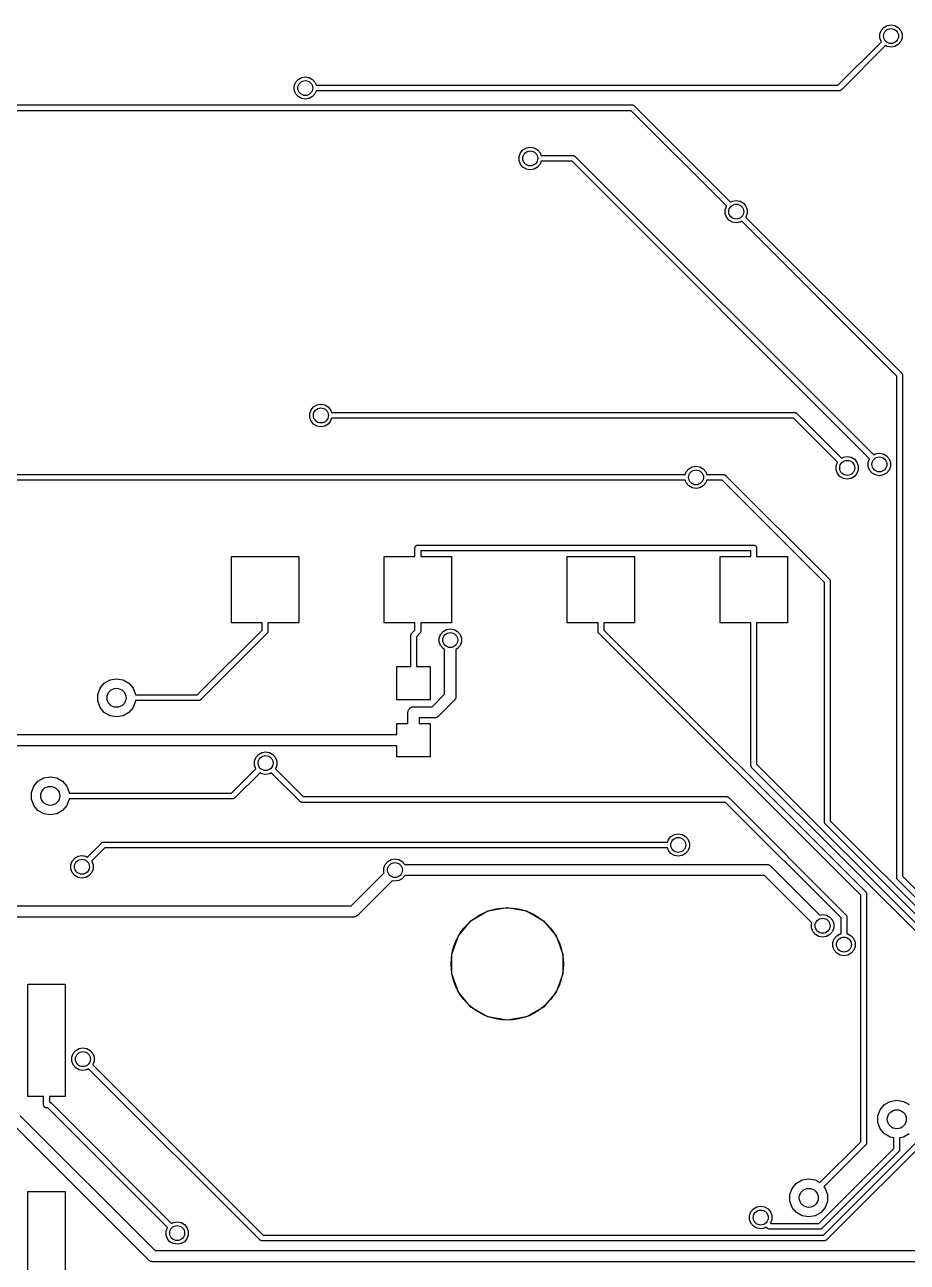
# Model space of a CAD drawing. Extents: x 0 to 100, y -163 to 0.
# Drawn here: x 12.12 to 35.68, y -70.47 to -37.41 of the extents above; entities that cross this region are included whole.
import ezdxf

# ---------------------------------------------------------------- set-up
doc = ezdxf.new("R2010")
doc.units = 0
doc.header["$MEASUREMENT"] = 0
doc.layers.add('BLACK', color=7, linetype='CONTINUOUS')

msp = doc.modelspace()

# ---------------------------------------------------------------- linework, layer by layer
at = {"layer": 'Black'}
for p, q in [((34.9505, -37.6576), (34.9863, -37.5593)), ((34.9505, -37.7622), (34.9505, -37.6576)), ((34.9863, -37.5593), (35.0535, -37.4792)), ((35.0535, -37.4792), (35.1441, -37.4269)), ((35.1441, -37.4269), (35.2471, -37.4088)), ((35.2471, -37.4088), (35.3501, -37.4269)), ((35.3501, -37.4269), (35.4407, -37.4792)), ((35.4407, -37.4792), (35.5079, -37.5593)), ((35.5079, -37.5593), (35.5437, -37.6576)), ((35.5437, -37.6576), (35.5437, -37.7622)), ((33.8261, -39.0231), (34.9874, -37.8618)), ((35.0983, -37.9664), (33.9116, -39.1532)), ((34.9863, -37.8605), (34.9505, -37.7622)), ((34.9874, -37.8618), (34.9863, -37.8605)), ((35.1441, -37.9929), (35.0983, -37.9664)), ((35.2471, -38.011), (35.1441, -37.9929)), ((35.3501, -37.9929), (35.2471, -38.011)), ((35.4407, -37.9406), (35.3501, -37.9929)), ((35.5079, -37.8605), (35.4407, -37.9406)), ((35.5437, -37.7622), (35.5079, -37.8605)), ((19.3125, -39.047), (19.3483, -38.9487)), ((19.3483, -38.9487), (19.4155, -38.8686)), ((19.4155, -38.8686), (19.5061, -38.8163)), ((19.5061, -38.8163), (19.6091, -38.7982)), ((19.6091, -38.7982), (19.7121, -38.8163)), ((19.7121, -38.8163), (19.8027, -38.8686)), ((19.8027, -38.8686), (19.8699, -38.9487)), ((19.8699, -38.9487), (19.897, -39.0231)), ((19.3125, -39.1516), (19.3125, -39.047)), ((19.3483, -39.2499), (19.3125, -39.1516)), ((19.4155, -39.33), (19.3483, -39.2499)), ((19.5061, -39.3823), (19.4155, -39.33)), ((19.8027, -39.33), (19.7121, -39.3823)), ((19.8699, -39.2499), (19.8027, -39.33)), ((19.897, -39.1755), (19.8699, -39.2499)), ((19.897, -39.0231), (33.8261, -39.0231)), ((33.8577, -39.1755), (19.897, -39.1755)), ((33.861, -39.1749), (33.8577, -39.1755)), ((33.8643, -39.1752), (33.861, -39.1749)), ((33.874, -39.1726), (33.8643, -39.1752)), ((33.8838, -39.1709), (33.874, -39.1726)), ((33.8867, -39.1692), (33.8838, -39.1709)), ((33.8899, -39.1684), (33.8867, -39.1692)), ((33.8981, -39.1626), (33.8899, -39.1684)), ((33.9067, -39.1577), (33.8981, -39.1626)), ((33.9088, -39.1551), (33.9067, -39.1577)), ((33.9116, -39.1532), (33.9088, -39.1551)), ((5.94457, -39.552), (28.3388, -39.552)), ((19.6091, -39.4004), (19.5061, -39.3823)), ((19.7121, -39.3823), (19.6091, -39.4004)), ((28.3388, -39.552), (28.3421, -39.5526)), ((28.3421, -39.5526), (28.3454, -39.5523)), ((28.3454, -39.5523), (28.3551, -39.5549)), ((28.3551, -39.5549), (28.3649, -39.5566)), ((28.3649, -39.5566), (28.3678, -39.5583)), ((28.3678, -39.5583), (28.371, -39.5591)), ((28.371, -39.5591), (28.3792, -39.5649)), ((28.3792, -39.5649), (28.3878, -39.5698)), ((28.3878, -39.5698), (28.3899, -39.5724)), ((28.3899, -39.5724), (28.3927, -39.5743)), ((28.3927, -39.5743), (30.964, -42.1457)), ((28.3072, -39.7044), (5.91316, -39.7044)), ((30.8531, -42.2503), (28.3072, -39.7044)), ((25.3175, -40.9279), (25.3533, -40.8296)), ((25.3175, -41.0325), (25.3175, -40.9279)), ((25.3533, -40.8296), (25.4205, -40.7495)), ((25.4205, -40.7495), (25.5111, -40.6972)), ((25.5111, -40.6972), (25.6141, -40.6791)), ((25.6141, -40.6791), (25.7171, -40.6972)), ((25.7171, -40.6972), (25.8077, -40.7495)), ((25.8077, -40.7495), (25.8749, -40.8296)), ((25.8749, -40.8296), (25.902, -40.904)), ((25.902, -40.904), (26.7606, -40.904)), ((26.7606, -40.904), (26.7639, -40.9046)), ((26.7639, -40.9046), (26.7672, -40.9043)), ((26.7672, -40.9043), (26.7769, -40.9069)), ((26.7769, -40.9069), (26.7867, -40.9086)), ((26.7867, -40.9086), (26.7896, -40.9103)), ((26.7896, -40.9103), (26.7928, -40.9111)), ((26.7928, -40.9111), (26.801, -40.9169)), ((26.801, -40.9169), (26.8096, -40.9218)), ((26.8096, -40.9218), (26.8117, -40.9244)), ((26.8117, -40.9244), (26.8145, -40.9263)), ((26.8145, -40.9263), (34.786, -48.8979)), ((25.3533, -41.1308), (25.3175, -41.0325)), ((25.4205, -41.2109), (25.3533, -41.1308)), ((25.5111, -41.2632), (25.4205, -41.2109)), ((25.6141, -41.2813), (25.5111, -41.2632)), ((25.7171, -41.2632), (25.6141, -41.2813)), ((25.8077, -41.2109), (25.7171, -41.2632)), ((25.8749, -41.1308), (25.8077, -41.2109)), ((25.902, -41.0564), (25.8749, -41.1308)), ((26.729, -41.0564), (25.902, -41.0564)), ((34.6751, -49.0025), (26.729, -41.0564)), ((30.8162, -42.3499), (30.852, -42.2516)), ((30.852, -42.2516), (30.8531, -42.2503)), ((30.964, -42.1457), (31.0098, -42.1192)), ((31.0098, -42.1192), (31.1128, -42.1011)), ((31.1128, -42.1011), (31.2158, -42.1192)), ((31.2158, -42.1192), (31.3064, -42.1715)), ((31.3064, -42.1715), (31.3736, -42.2516)), ((31.3736, -42.2516), (31.4094, -42.3499)), ((30.8162, -42.4545), (30.8162, -42.3499)), ((30.852, -42.5528), (30.8162, -42.4545)), ((30.9192, -42.6329), (30.852, -42.5528)), ((31.0098, -42.6852), (30.9192, -42.6329)), ((31.3736, -42.5528), (31.3725, -42.5541)), ((31.3725, -42.5541), (35.5278, -46.7094)), ((31.4094, -42.4545), (31.3736, -42.5528)), ((31.4094, -42.3499), (31.4094, -42.4545)), ((31.1128, -42.7033), (31.0098, -42.6852)), ((31.2158, -42.6852), (31.1128, -42.7033)), ((31.2616, -42.6587), (31.2158, -42.6852)), ((35.3977, -46.7949), (31.2616, -42.6587)), ((35.3977, -60.1905), (35.3977, -46.7949)), ((35.5278, -46.7094), (35.5297, -46.7122)), ((35.5297, -46.7122), (35.5323, -46.7143)), ((35.5323, -46.7143), (35.5373, -46.7229)), ((35.5373, -46.7229), (35.543, -46.7311)), ((35.543, -46.7311), (35.5438, -46.7343)), ((35.5438, -46.7343), (35.5455, -46.7372)), ((35.5455, -46.7372), (35.5472, -46.747)), ((35.5472, -46.747), (35.5498, -46.7567)), ((35.5498, -46.7567), (35.5495, -46.76)), ((35.5495, -46.76), (35.5501, -46.7633)), ((35.5501, -46.7633), (35.5501, -60.1589)), ((19.8312, -47.6167), (19.9218, -47.5644)), ((19.9218, -47.5644), (20.0248, -47.5463)), ((20.0248, -47.5463), (20.1278, -47.5644)), ((20.1278, -47.5644), (20.2184, -47.6167)), ((19.7282, -47.7951), (19.764, -47.6968)), ((19.7282, -47.8997), (19.7282, -47.7951)), ((19.764, -47.998), (19.7282, -47.8997)), ((19.764, -47.6968), (19.8312, -47.6167)), ((20.2184, -47.6167), (20.2856, -47.6968)), ((20.2856, -47.6968), (20.3127, -47.7712)), ((20.3127, -47.9236), (20.2856, -47.998)), ((20.3127, -47.7712), (32.6764, -47.7712)), ((32.6448, -47.9236), (20.3127, -47.9236)), ((33.8164, -49.0952), (32.6448, -47.9236)), ((32.6764, -47.7712), (32.6797, -47.7718)), ((32.6797, -47.7718), (32.683, -47.7715)), ((32.683, -47.7715), (32.6927, -47.7741)), ((32.6927, -47.7741), (32.7025, -47.7758)), ((32.7025, -47.7758), (32.7054, -47.7775)), ((32.7054, -47.7775), (32.7086, -47.7783)), ((32.7086, -47.7783), (32.7168, -47.7841)), ((32.7168, -47.7841), (32.7254, -47.789)), ((32.7254, -47.789), (32.7275, -47.7916)), ((32.7275, -47.7916), (32.7303, -47.7935)), ((32.7303, -47.7935), (33.9273, -48.9906)), ((19.8312, -48.0781), (19.764, -47.998)), ((19.9218, -48.1304), (19.8312, -48.0781)), ((20.0248, -48.1485), (19.9218, -48.1304)), ((20.1278, -48.1304), (20.0248, -48.1485)), ((20.2184, -48.0781), (20.1278, -48.1304)), ((20.2856, -47.998), (20.2184, -48.0781)), ((34.786, -48.8979), (34.8318, -48.8714)), ((34.8318, -48.8714), (34.9348, -48.8533)), ((34.9348, -48.8533), (35.0378, -48.8714)), ((35.0378, -48.8714), (35.1284, -48.9237)), ((35.1284, -48.9237), (35.1956, -49.0038)), ((29.8463, -49.2699), (29.9369, -49.2176)), ((29.9369, -49.2176), (30.0399, -49.1995)), ((30.0399, -49.1995), (30.1429, -49.2176)), ((30.1429, -49.2176), (30.2335, -49.2699)), ((33.7795, -49.1948), (33.8153, -49.0965)), ((33.7795, -49.2994), (33.7795, -49.1948)), ((33.8153, -49.0965), (33.8164, -49.0952)), ((33.9273, -48.9906), (33.9731, -48.9641)), ((33.9731, -48.9641), (34.0761, -48.946)), ((34.0761, -48.946), (34.1791, -48.9641)), ((34.1791, -48.9641), (34.2697, -49.0164)), ((34.2697, -49.0164), (34.3369, -49.0965)), ((34.3369, -49.0965), (34.3727, -49.1948)), ((34.3727, -49.1948), (34.3727, -49.2994)), ((34.6382, -49.1021), (34.674, -49.0038)), ((34.6382, -49.2067), (34.6382, -49.1021)), ((34.674, -49.305), (34.6382, -49.2067)), ((34.674, -49.0038), (34.6751, -49.0025)), ((35.1956, -49.0038), (35.2314, -49.1021)), ((35.2314, -49.2067), (35.1956, -49.305)), ((35.2314, -49.1021), (35.2314, -49.2067)), ((7.1341, -49.4244), (29.752, -49.4244)), ((29.752, -49.5768), (7.16566, -49.5768)), ((29.752, -49.4244), (29.7791, -49.35)), ((29.7791, -49.6512), (29.752, -49.5768)), ((29.7791, -49.35), (29.8463, -49.2699)), ((30.2335, -49.2699), (30.3007, -49.35)), ((30.3007, -49.35), (30.3278, -49.4244)), ((30.3278, -49.5768), (30.3007, -49.6512)), ((30.3278, -49.4244), (30.7734, -49.4244)), ((30.7418, -49.5768), (30.3278, -49.5768)), ((33.4709, -52.3059), (30.7418, -49.5768)), ((30.7734, -49.4244), (30.7767, -49.425)), ((30.7767, -49.425), (30.78, -49.4247)), ((30.78, -49.4247), (30.7897, -49.4273)), ((30.7897, -49.4273), (30.7995, -49.429)), ((30.7995, -49.429), (30.8024, -49.4307)), ((30.8024, -49.4307), (30.8056, -49.4315)), ((30.8056, -49.4315), (30.8138, -49.4373)), ((30.8138, -49.4373), (30.8224, -49.4422)), ((30.8224, -49.4422), (30.8245, -49.4448)), ((30.8245, -49.4448), (30.8273, -49.4467)), ((30.8273, -49.4467), (33.601, -52.2204)), ((33.8153, -49.3977), (33.7795, -49.2994)), ((33.8825, -49.4778), (33.8153, -49.3977)), ((33.9731, -49.5301), (33.8825, -49.4778)), ((34.0761, -49.5482), (33.9731, -49.5301)), ((34.1791, -49.5301), (34.0761, -49.5482)), ((34.2697, -49.4778), (34.1791, -49.5301)), ((34.3369, -49.3977), (34.2697, -49.4778)), ((34.3727, -49.2994), (34.3369, -49.3977)), ((34.7412, -49.3851), (34.674, -49.305)), ((34.8318, -49.4374), (34.7412, -49.3851)), ((34.9348, -49.4555), (34.8318, -49.4374)), ((35.0378, -49.4374), (34.9348, -49.4555)), ((35.1284, -49.3851), (35.0378, -49.4374)), ((35.1956, -49.305), (35.1284, -49.3851)), ((29.8463, -49.7313), (29.7791, -49.6512)), ((29.9369, -49.7836), (29.8463, -49.7313)), ((30.0399, -49.8017), (29.9369, -49.7836)), ((30.1429, -49.7836), (30.0399, -49.8017)), ((30.2335, -49.7313), (30.1429, -49.7836)), ((30.3007, -49.6512), (30.2335, -49.7313)), ((22.5374, -51.3872), (22.5386, -51.3806)), ((22.5374, -51.6161), (22.5374, -51.3872)), ((22.5386, -51.374), (22.5408, -51.3677)), ((22.5386, -51.3806), (22.5386, -51.374)), ((22.5408, -51.3677), (22.542, -51.3611)), ((22.542, -51.3611), (22.5453, -51.3554)), ((22.5453, -51.3554), (22.5476, -51.3491)), ((22.5476, -51.3491), (22.5519, -51.344)), ((22.5519, -51.344), (22.5552, -51.3382)), ((22.5552, -51.3382), (22.5603, -51.3339)), ((22.5603, -51.3339), (22.5646, -51.3288)), ((22.5646, -51.3288), (22.5704, -51.3255)), ((22.5704, -51.3255), (22.5755, -51.3212)), ((22.5755, -51.3212), (22.5818, -51.3189)), ((22.5818, -51.3189), (22.5875, -51.3156)), ((22.5875, -51.3156), (22.5941, -51.3144)), ((22.5941, -51.3144), (22.6004, -51.3122)), ((22.6004, -51.3122), (22.607, -51.3122)), ((22.607, -51.3122), (22.6136, -51.311)), ((22.6136, -51.311), (31.5792, -51.311)), ((31.503, -51.4634), (22.6898, -51.4634)), ((22.6898, -51.4634), (22.6898, -51.6161)), ((31.503, -51.6161), (31.503, -51.4634)), ((31.5792, -51.311), (31.5858, -51.3122)), ((31.5858, -51.3122), (31.5924, -51.3122)), ((31.5924, -51.3122), (31.5987, -51.3144)), ((31.5987, -51.3144), (31.6053, -51.3156)), ((31.6053, -51.3156), (31.611, -51.3189)), ((31.611, -51.3189), (31.6173, -51.3212)), ((31.6173, -51.3212), (31.6224, -51.3255)), ((31.6224, -51.3255), (31.6282, -51.3288)), ((31.6282, -51.3288), (31.6325, -51.3339)), ((31.6325, -51.3339), (31.6376, -51.3382)), ((31.6376, -51.3382), (31.6409, -51.344)), ((31.6409, -51.344), (31.6452, -51.3491)), ((31.6452, -51.3491), (31.6475, -51.3554)), ((31.6475, -51.3554), (31.6508, -51.3611)), ((31.6508, -51.3611), (31.652, -51.3677)), ((31.652, -51.3677), (31.6542, -51.374)), ((31.6542, -51.374), (31.6542, -51.3806)), ((31.6542, -51.3806), (31.6554, -51.3872)), ((31.6554, -51.3872), (31.6554, -51.6161)), ((17.6352, -53.3839), (17.6352, -51.6161)), ((17.6352, -51.6161), (19.4335, -51.6161)), ((19.4335, -51.6161), (19.4335, -53.3839)), ((21.7145, -53.3839), (21.7145, -51.6161)), ((21.7145, -51.6161), (22.5374, -51.6161)), ((22.6898, -51.6161), (23.5128, -51.6161)), ((23.5128, -51.6161), (23.5128, -53.3839)), ((26.6008, -53.3839), (26.6008, -51.6161)), ((26.6008, -51.6161), (28.3991, -51.6161)), ((28.3991, -51.6161), (28.3991, -53.3839)), ((30.6801, -53.3839), (30.6801, -51.6161)), ((30.6801, -51.6161), (31.503, -51.6161)), ((31.6554, -51.6161), (32.4784, -51.6161)), ((32.4784, -51.6161), (32.4784, -53.3839)), ((33.601, -52.2204), (33.6029, -52.2232)), ((33.6029, -52.2232), (33.6055, -52.2253)), ((33.6055, -52.2253), (33.6105, -52.2339)), ((33.6105, -52.2339), (33.6162, -52.2421)), ((33.4709, -58.7126), (33.4709, -52.3059)), ((33.6162, -52.2421), (33.617, -52.2453)), ((33.617, -52.2453), (33.6187, -52.2482)), ((33.6187, -52.2482), (33.6204, -52.258)), ((33.6204, -52.258), (33.623, -52.2677)), ((33.623, -52.2677), (33.6227, -52.271)), ((33.6227, -52.271), (33.6233, -52.2743)), ((33.6233, -52.2743), (33.6233, -58.681)), ((18.4582, -53.3839), (17.6352, -53.3839)), ((18.4582, -53.5812), (18.4582, -53.3839)), ((19.4335, -53.3839), (18.6106, -53.3839)), ((18.6106, -53.3839), (18.6106, -53.6128)), ((22.5374, -53.3839), (21.7145, -53.3839)), ((22.5374, -53.5812), (22.5374, -53.3839)), ((23.5128, -53.3839), (22.6898, -53.3839)), ((22.6898, -53.3839), (22.6898, -53.6128)), ((23.3759, -53.563), (23.4789, -53.5449)), ((23.4789, -53.5449), (23.5819, -53.563)), ((27.4238, -53.3839), (26.6008, -53.3839)), ((27.4238, -53.6128), (27.4238, -53.3839)), ((28.3991, -53.3839), (27.5762, -53.3839)), ((27.5762, -53.3839), (27.5762, -53.5812)), ((31.503, -53.3839), (30.6801, -53.3839)), ((31.503, -57.1937), (31.503, -53.3839)), ((32.4784, -53.3839), (31.6554, -53.3839)), ((31.6554, -53.3839), (31.6554, -57.1621)), ((16.7256, -55.3138), (18.4582, -53.5812)), ((18.5883, -53.6667), (16.8111, -55.4439)), ((18.5902, -53.6639), (18.5883, -53.6667)), ((18.5928, -53.6618), (18.5902, -53.6639)), ((18.5977, -53.6532), (18.5928, -53.6618)), ((18.6035, -53.645), (18.5977, -53.6532)), ((18.6043, -53.6418), (18.6035, -53.645)), ((18.606, -53.6389), (18.6043, -53.6418)), ((18.6077, -53.6291), (18.606, -53.6389)), ((18.6103, -53.6194), (18.6077, -53.6291)), ((18.6106, -53.6128), (18.61, -53.6161)), ((18.61, -53.6161), (18.6103, -53.6194)), ((22.4238, -53.7264), (22.4244, -53.7231)), ((22.4238, -54.5555), (22.4238, -53.7264)), ((22.4241, -53.7198), (22.4267, -53.7101)), ((22.4244, -53.7231), (22.4241, -53.7198)), ((22.4267, -53.7101), (22.4284, -53.7003)), ((22.4284, -53.7003), (22.4301, -53.6974)), ((22.4301, -53.6974), (22.4309, -53.6942)), ((22.4309, -53.6942), (22.4367, -53.686)), ((22.4367, -53.686), (22.4416, -53.6774)), ((22.4416, -53.6774), (22.4442, -53.6753)), ((22.4442, -53.6753), (22.4461, -53.6725)), ((22.4461, -53.6725), (22.5374, -53.5812)), ((22.6675, -53.6667), (22.5762, -53.758)), ((22.5762, -53.758), (22.5762, -54.5555)), ((22.6694, -53.6639), (22.6675, -53.6667)), ((22.672, -53.6618), (22.6694, -53.6639)), ((22.6769, -53.6532), (22.672, -53.6618)), ((22.6827, -53.645), (22.6769, -53.6532)), ((22.6835, -53.6418), (22.6827, -53.645)), ((22.6852, -53.6389), (22.6835, -53.6418)), ((22.6869, -53.6291), (22.6852, -53.6389)), ((22.6895, -53.6194), (22.6869, -53.6291)), ((22.6898, -53.6128), (22.6892, -53.6161)), ((22.6892, -53.6161), (22.6895, -53.6194)), ((23.1823, -53.7937), (23.2181, -53.6954)), ((23.1823, -53.8983), (23.1823, -53.7937)), ((23.2181, -53.6954), (23.2853, -53.6153)), ((23.2853, -53.6153), (23.3759, -53.563)), ((23.5819, -53.563), (23.6725, -53.6153)), ((23.6725, -53.6153), (23.7397, -53.6954)), ((23.7397, -53.6954), (23.7755, -53.7937)), ((23.7755, -53.7937), (23.7755, -53.8983)), ((27.4244, -53.6161), (27.4238, -53.6128)), ((27.4241, -53.6194), (27.4244, -53.6161)), ((27.4267, -53.6291), (27.4241, -53.6194)), ((27.4284, -53.6389), (27.4267, -53.6291)), ((27.4301, -53.6418), (27.4284, -53.6389)), ((27.4309, -53.645), (27.4301, -53.6418)), ((27.4367, -53.6532), (27.4309, -53.645)), ((27.4416, -53.6618), (27.4367, -53.6532)), ((27.4442, -53.6639), (27.4416, -53.6618)), ((27.4461, -53.6667), (27.4442, -53.6639)), ((34.4411, -60.6617), (27.4461, -53.6667)), ((27.5762, -53.5812), (34.5712, -60.5762)), ((23.2181, -53.9966), (23.1823, -53.8983)), ((23.2853, -54.0767), (23.2181, -53.9966)), ((23.3289, -54.1018), (23.2853, -54.0767)), ((23.3289, -55.2962), (23.3289, -54.1018)), ((23.6725, -54.0767), (23.6289, -54.1018)), ((23.6289, -54.1018), (23.6289, -55.3583)), ((23.7397, -53.9966), (23.6725, -54.0767)), ((23.7755, -53.8983), (23.7397, -53.9966)), ((14.3956, -54.9108), (14.57, -54.8801)), ((14.57, -54.8801), (14.7444, -54.9108)), ((22.0555, -55.4445), (22.0555, -54.5555)), ((22.0555, -54.5555), (22.4238, -54.5555)), ((22.5762, -54.5555), (22.9445, -54.5555)), ((22.9445, -54.5555), (22.9445, -55.4445)), ((14.0678, -55.3014), (14.1284, -55.135)), ((14.1284, -55.135), (14.2422, -54.9994)), ((14.2422, -54.9994), (14.3956, -54.9108)), ((14.7444, -54.9108), (14.8978, -54.9994)), ((14.8978, -54.9994), (15.0116, -55.135)), ((15.0116, -55.135), (15.0722, -55.3014)), ((14.0678, -55.4785), (14.0678, -55.3014)), ((14.1284, -55.645), (14.0678, -55.4785)), ((15.0722, -55.4785), (15.0116, -55.645)), ((15.0722, -55.3014), (15.0722, -55.3138)), ((15.0722, -55.3138), (16.7256, -55.3138)), ((16.7572, -55.4662), (15.0722, -55.4662)), ((15.0722, -55.4662), (15.0722, -55.4785)), ((16.7605, -55.4656), (16.7572, -55.4662)), ((16.7638, -55.4659), (16.7605, -55.4656)), ((16.7735, -55.4633), (16.7638, -55.4659)), ((16.7833, -55.4616), (16.7735, -55.4633)), ((16.7862, -55.4599), (16.7833, -55.4616)), ((16.7894, -55.4591), (16.7862, -55.4599)), ((16.7976, -55.4533), (16.7894, -55.4591)), ((16.8062, -55.4484), (16.7976, -55.4533)), ((16.8083, -55.4458), (16.8062, -55.4484)), ((16.8111, -55.4439), (16.8083, -55.4458)), ((22.9445, -55.4445), (22.0555, -55.4445)), ((22.9983, -55.6268), (23.3289, -55.2962)), ((23.585, -55.4644), (23.1665, -55.8829)), ((23.5888, -55.459), (23.585, -55.4644)), ((23.5938, -55.4547), (23.5888, -55.459)), ((23.6036, -55.4377), (23.5938, -55.4547)), ((23.6148, -55.4217), (23.6036, -55.4377)), ((23.6166, -55.4153), (23.6148, -55.4217)), ((23.6199, -55.4096), (23.6166, -55.4153)), ((23.6233, -55.3903), (23.6199, -55.4096)), ((23.6283, -55.3714), (23.6233, -55.3903)), ((23.6289, -55.3583), (23.6278, -55.3648)), ((23.6278, -55.3648), (23.6283, -55.3714)), ((14.2422, -55.7806), (14.1284, -55.645)), ((14.3956, -55.8692), (14.2422, -55.7806)), ((14.57, -55.8999), (14.3956, -55.8692)), ((14.7444, -55.8692), (14.57, -55.8999)), ((14.8978, -55.7806), (14.7444, -55.8692)), ((15.0116, -55.645), (14.8978, -55.7806)), ((22.35, -55.7768), (22.3523, -55.7639)), ((22.35, -56.0795), (22.35, -55.7768)), ((22.3523, -55.7508), (22.3568, -55.7384)), ((22.3523, -55.7639), (22.3523, -55.7508)), ((22.3568, -55.7384), (22.359, -55.7255)), ((22.359, -55.7255), (22.3656, -55.7141)), ((22.3656, -55.7141), (22.3701, -55.7018)), ((22.3701, -55.7018), (22.3785, -55.6917)), ((22.3785, -55.6917), (22.3851, -55.6804)), ((22.3851, -55.6804), (22.3951, -55.6719)), ((22.3951, -55.6719), (22.4036, -55.6619)), ((22.4036, -55.6619), (22.4149, -55.6553)), ((22.4149, -55.6553), (22.425, -55.6469)), ((22.425, -55.6469), (22.4373, -55.6424)), ((22.4373, -55.6424), (22.4487, -55.6358)), ((22.4487, -55.6358), (22.4616, -55.6336)), ((22.4616, -55.6336), (22.474, -55.6291)), ((22.474, -55.6291), (22.4871, -55.6291)), ((22.4871, -55.6291), (22.5, -55.6268)), ((22.5, -55.6268), (22.9983, -55.6268)), ((22.0555, -56.374), (22.0555, -56.0795)), ((22.0555, -56.0795), (22.35, -56.0795)), ((23.0604, -55.9268), (22.65, -55.9268)), ((22.65, -55.9268), (22.65, -56.0795)), ((22.65, -56.0795), (22.9445, -56.0795)), ((22.9445, -56.0795), (22.9445, -56.9685)), ((23.0669, -55.9257), (23.0604, -55.9268)), ((23.0735, -55.9262), (23.0669, -55.9257)), ((23.0924, -55.9212), (23.0735, -55.9262)), ((23.1117, -55.9178), (23.0924, -55.9212)), ((23.1174, -55.9145), (23.1117, -55.9178)), ((23.1238, -55.9127), (23.1174, -55.9145)), ((23.1398, -55.9015), (23.1238, -55.9127)), ((23.1568, -55.8917), (23.1398, -55.9015)), ((23.1611, -55.8867), (23.1568, -55.8917)), ((23.1665, -55.8829), (23.1611, -55.8867)), ((11.3988, -56.374), (22.0555, -56.374)), ((22.0555, -56.674), (11.3109, -56.674)), ((18.3559, -56.9034), (18.4465, -56.8511)), ((18.4465, -56.8511), (18.5495, -56.833)), ((18.5495, -56.833), (18.6525, -56.8511)), ((18.6525, -56.8511), (18.7431, -56.9034)), ((22.0555, -56.9685), (22.0555, -56.674)), ((18.2529, -57.0818), (18.2887, -56.9835)), ((18.2529, -57.1864), (18.2529, -57.0818)), ((18.2887, -57.2847), (18.2529, -57.1864)), ((18.2887, -56.9835), (18.3559, -56.9034)), ((18.7431, -56.9034), (18.8103, -56.9835)), ((18.8103, -56.9835), (18.8461, -57.0818)), ((18.8461, -57.1864), (18.8103, -57.2847)), ((18.8461, -57.0818), (18.8461, -57.1864)), ((22.9445, -56.9685), (22.0555, -56.9685)), ((31.5036, -57.197), (31.503, -57.1937)), ((31.6554, -57.1621), (43.3513, -68.858)), ((12.6256, -57.5308), (12.8, -57.5001)), ((12.8, -57.5001), (12.9744, -57.5308)), ((17.642, -57.9338), (18.2898, -57.286)), ((18.4007, -57.3906), (17.7275, -58.0639)), ((18.2898, -57.286), (18.2887, -57.2847)), ((18.4465, -57.4171), (18.4007, -57.3906)), ((18.5495, -57.4352), (18.4465, -57.4171)), ((18.6525, -57.4171), (18.5495, -57.4352)), ((18.6983, -57.3906), (18.6525, -57.4171)), ((19.4688, -58.1612), (18.6983, -57.3906)), ((18.8103, -57.2847), (18.8092, -57.286)), ((18.8092, -57.286), (19.5543, -58.0311)), ((31.5033, -57.2003), (31.5036, -57.197)), ((31.5059, -57.21), (31.5033, -57.2003)), ((31.5076, -57.2198), (31.5059, -57.21)), ((31.5093, -57.2227), (31.5076, -57.2198)), ((31.5101, -57.2259), (31.5093, -57.2227)), ((31.5159, -57.2341), (31.5101, -57.2259)), ((31.5208, -57.2427), (31.5159, -57.2341)), ((31.5234, -57.2448), (31.5208, -57.2427)), ((31.5253, -57.2476), (31.5234, -57.2448)), ((43.2212, -68.9435), (31.5253, -57.2476)), ((12.2978, -57.9215), (12.3584, -57.755)), ((12.3584, -57.755), (12.4722, -57.6194)), ((12.4722, -57.6194), (12.6256, -57.5308)), ((12.9744, -57.5308), (13.1278, -57.6194)), ((13.1278, -57.6194), (13.2416, -57.755)), ((13.2416, -57.755), (13.3022, -57.9215)), ((12.2978, -58.0985), (12.2978, -57.9215)), ((12.3584, -58.265), (12.2978, -58.0985)), ((13.3022, -58.0985), (13.2416, -58.265)), ((13.3022, -57.9215), (13.3022, -57.9338)), ((13.3022, -57.9338), (17.642, -57.9338)), ((17.6736, -58.0862), (13.3022, -58.0862)), ((13.3022, -58.0862), (13.3022, -58.0985)), ((17.6769, -58.0856), (17.6736, -58.0862)), ((17.6802, -58.0859), (17.6769, -58.0856)), ((17.6899, -58.0833), (17.6802, -58.0859)), ((17.6997, -58.0816), (17.6899, -58.0833)), ((17.7026, -58.0799), (17.6997, -58.0816)), ((17.7058, -58.0791), (17.7026, -58.0799)), ((17.714, -58.0733), (17.7058, -58.0791)), ((17.7226, -58.0684), (17.714, -58.0733)), ((17.7247, -58.0658), (17.7226, -58.0684)), ((17.7275, -58.0639), (17.7247, -58.0658)), ((19.4716, -58.1631), (19.4688, -58.1612)), ((19.4737, -58.1657), (19.4716, -58.1631)), ((19.4823, -58.1706), (19.4737, -58.1657)), ((19.4905, -58.1764), (19.4823, -58.1706)), ((19.4937, -58.1772), (19.4905, -58.1764)), ((19.4966, -58.1789), (19.4937, -58.1772)), ((19.5064, -58.1806), (19.4966, -58.1789)), ((19.5161, -58.1832), (19.5064, -58.1806)), ((19.5194, -58.1829), (19.5161, -58.1832)), ((19.5227, -58.1835), (19.5194, -58.1829)), ((30.8263, -58.1835), (19.5227, -58.1835)), ((19.5543, -58.0311), (30.8579, -58.0311)), ((33.9122, -61.2694), (30.8263, -58.1835)), ((30.8579, -58.0311), (30.8612, -58.0317)), ((30.8612, -58.0317), (30.8645, -58.0314)), ((30.8645, -58.0314), (30.8742, -58.034)), ((30.8742, -58.034), (30.884, -58.0357)), ((30.884, -58.0357), (30.8869, -58.0374)), ((30.8869, -58.0374), (30.8901, -58.0382)), ((30.8901, -58.0382), (30.8983, -58.044)), ((30.8983, -58.044), (30.9069, -58.0489)), ((30.9069, -58.0489), (30.909, -58.0515)), ((30.909, -58.0515), (30.9118, -58.0534)), ((30.9118, -58.0534), (34.0423, -61.1839)), ((12.4722, -58.4006), (12.3584, -58.265)), ((12.6256, -58.4892), (12.4722, -58.4006)), ((12.8, -58.5199), (12.6256, -58.4892)), ((12.9744, -58.4892), (12.8, -58.5199)), ((13.1278, -58.4006), (12.9744, -58.4892)), ((13.2416, -58.265), (13.1278, -58.4006)), ((33.4715, -58.7159), (33.4709, -58.7126)), ((33.4712, -58.7192), (33.4715, -58.7159)), ((33.4738, -58.7289), (33.4712, -58.7192)), ((33.4755, -58.7387), (33.4738, -58.7289)), ((33.4772, -58.7416), (33.4755, -58.7387)), ((33.478, -58.7448), (33.4772, -58.7416)), ((33.4838, -58.753), (33.478, -58.7448)), ((33.4887, -58.7616), (33.4838, -58.753)), ((33.4913, -58.7637), (33.4887, -58.7616)), ((33.4932, -58.7665), (33.4913, -58.7637)), ((41.8042, -67.0775), (33.4932, -58.7665)), ((33.6233, -58.681), (41.8897, -66.9474)), ((29.2772, -59.2462), (29.3043, -59.1718)), ((29.3043, -59.1718), (29.3715, -59.0917)), ((29.3715, -59.0917), (29.4621, -59.0394)), ((29.4621, -59.0394), (29.5651, -59.0213)), ((29.5651, -59.0213), (29.6681, -59.0394)), ((29.6681, -59.0394), (29.7587, -59.0917)), ((29.7587, -59.0917), (29.8259, -59.1718)), ((29.8259, -59.1718), (29.8617, -59.2701)), ((13.7944, -59.6474), (14.1732, -59.2685)), ((14.2587, -59.3986), (13.9053, -59.752)), ((14.1732, -59.2685), (14.176, -59.2666)), ((14.176, -59.2666), (14.1781, -59.264)), ((14.1781, -59.264), (14.1867, -59.259)), ((14.1867, -59.259), (14.1949, -59.2533)), ((14.1949, -59.2533), (14.1981, -59.2525)), ((14.1981, -59.2525), (14.201, -59.2508)), ((14.201, -59.2508), (14.2108, -59.2491)), ((14.2108, -59.2491), (14.2205, -59.2465)), ((14.2205, -59.2465), (14.2238, -59.2468)), ((14.2238, -59.2468), (14.2271, -59.2462)), ((14.2271, -59.2462), (29.2772, -59.2462)), ((29.2772, -59.3986), (14.2587, -59.3986)), ((29.3043, -59.473), (29.2772, -59.3986)), ((29.3715, -59.5531), (29.3043, -59.473)), ((29.8259, -59.473), (29.7587, -59.5531)), ((29.8617, -59.3747), (29.8259, -59.473)), ((29.8617, -59.2701), (29.8617, -59.3747)), ((13.349, -59.8516), (13.3848, -59.7533)), ((13.3848, -59.7533), (13.452, -59.6732)), ((13.452, -59.6732), (13.5426, -59.6209)), ((13.5426, -59.6209), (13.6456, -59.6028)), ((13.6456, -59.6028), (13.7486, -59.6209)), ((13.7486, -59.6209), (13.7944, -59.6474)), ((13.9053, -59.752), (13.9064, -59.7533)), ((13.9064, -59.7533), (13.9422, -59.8516)), ((21.7425, -59.841), (21.8097, -59.7609)), ((21.8097, -59.7609), (21.9003, -59.7086)), ((21.9003, -59.7086), (22.0033, -59.6905)), ((22.0033, -59.6905), (22.1063, -59.7086)), ((22.1063, -59.7086), (22.1969, -59.7609)), ((22.1969, -59.7609), (22.2641, -59.841)), ((29.4621, -59.6054), (29.3715, -59.5531)), ((29.5651, -59.6235), (29.4621, -59.6054)), ((29.6681, -59.6054), (29.5651, -59.6235)), ((29.7587, -59.5531), (29.6681, -59.6054)), ((13.349, -59.9562), (13.349, -59.8516)), ((13.3848, -60.0545), (13.349, -59.9562)), ((13.452, -60.1346), (13.3848, -60.0545)), ((13.5426, -60.1869), (13.452, -60.1346)), ((13.8392, -60.1346), (13.7486, -60.1869)), ((13.9064, -60.0545), (13.8392, -60.1346)), ((13.9422, -59.9562), (13.9064, -60.0545)), ((13.9422, -59.8516), (13.9422, -59.9562)), ((20.8326, -60.9502), (21.7153, -60.0675)), ((21.7067, -59.9393), (21.7425, -59.841)), ((21.7067, -60.0439), (21.7067, -59.9393)), ((21.7153, -60.0675), (21.7067, -60.0439)), ((22.2641, -60.1422), (22.1969, -60.2223)), ((22.2641, -59.841), (22.2643, -59.8416)), ((22.2643, -60.1416), (22.2641, -60.1422)), ((22.2643, -59.8416), (31.9306, -59.8416)), ((31.8685, -60.1416), (22.2643, -60.1416)), ((33.1315, -61.4046), (31.8685, -60.1416)), ((31.9306, -59.8416), (31.9371, -59.8427)), ((31.9371, -59.8427), (31.9437, -59.8422)), ((31.9437, -59.8422), (31.9626, -59.8472)), ((31.9626, -59.8472), (31.9819, -59.8506)), ((31.9819, -59.8506), (31.9876, -59.8539)), ((31.9876, -59.8539), (31.994, -59.8557)), ((31.994, -59.8557), (32.01, -59.8669)), ((32.01, -59.8669), (32.027, -59.8767)), ((32.027, -59.8767), (32.0313, -59.8817)), ((32.0313, -59.8817), (32.0367, -59.8855)), ((32.0367, -59.8855), (33.3438, -61.1927)), ((35.5501, -60.1589), (41.8188, -66.4277)), ((13.6456, -60.205), (13.5426, -60.1869)), ((13.7486, -60.1869), (13.6456, -60.205)), ((21.9276, -60.2794), (21.0008, -61.2063)), ((22.0033, -60.2927), (21.9276, -60.2794)), ((22.1063, -60.2746), (22.0033, -60.2927)), ((22.1969, -60.2223), (22.1063, -60.2746)), ((35.3983, -60.1938), (35.3977, -60.1905)), ((35.398, -60.1971), (35.3983, -60.1938)), ((35.4006, -60.2068), (35.398, -60.1971)), ((35.4023, -60.2166), (35.4006, -60.2068)), ((35.404, -60.2195), (35.4023, -60.2166)), ((35.4048, -60.2227), (35.404, -60.2195)), ((35.4106, -60.2309), (35.4048, -60.2227)), ((35.4155, -60.2395), (35.4106, -60.2309)), ((35.4181, -60.2416), (35.4155, -60.2395)), ((35.42, -60.2444), (35.4181, -60.2416)), ((41.7334, -66.5577), (35.42, -60.2444)), ((34.4411, -67.2511), (34.4411, -60.6617)), ((34.5712, -60.5762), (34.5731, -60.579)), ((34.5731, -60.579), (34.5757, -60.5811)), ((34.5757, -60.5811), (34.5806, -60.5897)), ((34.5806, -60.5897), (34.5864, -60.5979)), ((34.5864, -60.5979), (34.5872, -60.6011)), ((34.5872, -60.6011), (34.5889, -60.604)), ((34.5889, -60.604), (34.5906, -60.6138)), ((34.5906, -60.6138), (34.5932, -60.6235)), ((34.5932, -60.6235), (34.5929, -60.6268)), ((34.5929, -60.6268), (34.5935, -60.6301)), ((34.5935, -60.6301), (34.5935, -67.2827)), ((11.8046, -60.9502), (20.8326, -60.9502)), ((24.0321, -61.3465), (24.485, -61.0851)), ((24.485, -61.0851), (25, -60.9943)), ((25, -60.9943), (25.515, -61.0851)), ((25.515, -61.0851), (25.9679, -61.3465)), ((20.8947, -61.2502), (11.8046, -61.2502)), ((20.9012, -61.2491), (20.8947, -61.2502)), ((20.9078, -61.2496), (20.9012, -61.2491)), ((20.9267, -61.2446), (20.9078, -61.2496)), ((20.946, -61.2412), (20.9267, -61.2446)), ((20.9517, -61.2379), (20.946, -61.2412)), ((20.9581, -61.2361), (20.9517, -61.2379)), ((20.9741, -61.2249), (20.9581, -61.2361)), ((20.9911, -61.2151), (20.9741, -61.2249)), ((20.9954, -61.2101), (20.9911, -61.2151)), ((21.0008, -61.2063), (20.9954, -61.2101)), ((23.696, -61.7471), (24.0321, -61.3465)), ((25.9679, -61.3465), (26.304, -61.7471)), ((33.1229, -61.4282), (33.1315, -61.4046)), ((33.1229, -61.5328), (33.1229, -61.4282)), ((33.3438, -61.1927), (33.4195, -61.1794)), ((33.4195, -61.1794), (33.5225, -61.1975)), ((33.5225, -61.1975), (33.6131, -61.2498)), ((33.6131, -61.2498), (33.6803, -61.3299)), ((33.6803, -61.3299), (33.7161, -61.4282)), ((33.7161, -61.4282), (33.7161, -61.5328)), ((33.9122, -61.6947), (33.9122, -61.2694)), ((34.0423, -61.1839), (34.0442, -61.1867)), ((34.0442, -61.1867), (34.0468, -61.1888)), ((34.0468, -61.1888), (34.0518, -61.1974)), ((34.0518, -61.1974), (34.0575, -61.2056)), ((34.0575, -61.2056), (34.0583, -61.2088)), ((34.0583, -61.2088), (34.06, -61.2117)), ((34.06, -61.2117), (34.0617, -61.2215)), ((34.0617, -61.2215), (34.0643, -61.2312)), ((34.0643, -61.2312), (34.064, -61.2345)), ((34.064, -61.2345), (34.0646, -61.2378)), ((34.0646, -61.2378), (34.0646, -61.6947)), ((23.5171, -62.2385), (23.696, -61.7471)), ((26.304, -61.7471), (26.4829, -62.2385)), ((33.1587, -61.6311), (33.1229, -61.5328)), ((33.2259, -61.7112), (33.1587, -61.6311)), ((33.3165, -61.7635), (33.2259, -61.7112)), ((33.4195, -61.7816), (33.3165, -61.7635)), ((33.5225, -61.7635), (33.4195, -61.7816)), ((33.6131, -61.7112), (33.5225, -61.7635)), ((33.6803, -61.6311), (33.6131, -61.7112)), ((33.7161, -61.5328), (33.6803, -61.6311)), ((33.7276, -61.8318), (33.7948, -61.7517)), ((33.7948, -61.7517), (33.8854, -61.6994)), ((33.8854, -61.6994), (33.9122, -61.6947)), ((34.0646, -61.6947), (34.0914, -61.6994)), ((34.0914, -61.6994), (34.182, -61.7517)), ((34.182, -61.7517), (34.2492, -61.8318)), ((33.6918, -61.9301), (33.7276, -61.8318)), ((33.6918, -62.0347), (33.6918, -61.9301)), ((33.7276, -62.133), (33.6918, -62.0347)), ((33.7948, -62.2131), (33.7276, -62.133)), ((34.2492, -62.133), (34.182, -62.2131)), ((34.2492, -61.8318), (34.285, -61.9301)), ((34.285, -62.0347), (34.2492, -62.133)), ((34.285, -61.9301), (34.285, -62.0347)), ((23.5171, -62.7615), (23.5171, -62.2385)), ((26.4829, -62.2385), (26.4829, -62.7615)), ((33.8854, -62.2654), (33.7948, -62.2131)), ((33.9884, -62.2835), (33.8854, -62.2654)), ((34.0914, -62.2654), (33.9884, -62.2835)), ((34.182, -62.2131), (34.0914, -62.2654)), ((23.696, -63.2529), (23.5171, -62.7615)), ((26.4829, -62.7615), (26.304, -63.2529)), ((12.2, -66.04), (12.2, -63.04)), ((12.2, -63.04), (13.2, -63.04)), ((13.2, -63.04), (13.2, -66.04)), ((24.0321, -63.6535), (23.696, -63.2529)), ((26.304, -63.2529), (25.9679, -63.6535)), ((24.485, -63.9149), (24.0321, -63.6535)), ((25.9679, -63.6535), (25.515, -63.9149)), ((25, -64.0057), (24.485, -63.9149)), ((25.515, -63.9149), (25, -64.0057)), ((13.4798, -64.8127), (13.5704, -64.7604)), ((13.5704, -64.7604), (13.6734, -64.7423)), ((13.6734, -64.7423), (13.7764, -64.7604)), ((13.7764, -64.7604), (13.867, -64.8127)), ((13.3768, -64.9911), (13.4126, -64.8928)), ((13.3768, -65.0957), (13.3768, -64.9911)), ((13.4126, -65.194), (13.3768, -65.0957)), ((13.4126, -64.8928), (13.4798, -64.8127)), ((13.867, -64.8127), (13.9342, -64.8928)), ((13.9342, -64.8928), (13.97, -64.9911)), ((13.97, -65.0957), (13.9342, -65.194)), ((13.97, -64.9911), (13.97, -65.0957)), ((33.4421, -69.7428), (38.2053, -64.9796)), ((38.3162, -65.0842), (33.5276, -69.8729)), ((13.4798, -65.2741), (13.4126, -65.194)), ((13.5704, -65.3264), (13.4798, -65.2741)), ((13.6734, -65.3445), (13.5704, -65.3264)), ((13.7764, -65.3264), (13.6734, -65.3445)), ((13.8222, -65.2999), (13.7764, -65.3264)), ((18.3951, -69.8729), (13.8222, -65.2999)), ((13.9342, -65.194), (13.9331, -65.1953)), ((13.9331, -65.1953), (18.4806, -69.7428)), ((12.6238, -66.04), (12.2, -66.04)), ((12.6238, -66.2689), (12.6238, -66.04)), ((13.2, -66.04), (12.7762, -66.04)), ((12.7762, -66.04), (12.7762, -66.1935)), ((12.625, -66.2755), (12.6238, -66.2689)), ((12.625, -66.2821), (12.625, -66.2755)), ((12.6272, -66.2884), (12.625, -66.2821)), ((12.6284, -66.295), (12.6272, -66.2884)), ((12.6317, -66.3007), (12.6284, -66.295)), ((12.634, -66.307), (12.6317, -66.3007)), ((12.6383, -66.3121), (12.634, -66.307)), ((12.6416, -66.3179), (12.6383, -66.3121)), ((12.6467, -66.3222), (12.6416, -66.3179)), ((12.651, -66.3273), (12.6467, -66.3222)), ((12.6568, -66.3306), (12.651, -66.3273)), ((12.6619, -66.3349), (12.6568, -66.3306)), ((12.6682, -66.3372), (12.6619, -66.3349)), ((12.6739, -66.3405), (12.6682, -66.3372)), ((12.6805, -66.3417), (12.6739, -66.3405)), ((12.6868, -66.3439), (12.6805, -66.3417)), ((12.6934, -66.3439), (12.6868, -66.3439)), ((12.7, -66.3451), (12.6934, -66.3439)), ((12.736, -66.3451), (12.7, -66.3451)), ((15.9286, -69.5377), (12.736, -66.3451)), ((12.7762, -66.1935), (12.7839, -66.1956)), ((12.7839, -66.1956), (12.7937, -66.1973)), ((12.7937, -66.1973), (12.7966, -66.199)), ((12.7966, -66.199), (12.7998, -66.1998)), ((12.7998, -66.1998), (12.808, -66.2056)), ((12.808, -66.2056), (12.8166, -66.2105)), ((12.8166, -66.2105), (12.8187, -66.2131)), ((12.8187, -66.2131), (12.8215, -66.215)), ((12.8215, -66.215), (16.0395, -69.4331)), ((34.8978, -66.5614), (34.9584, -66.395)), ((34.9584, -66.395), (35.0722, -66.2594)), ((35.0722, -66.2594), (35.2256, -66.1708)), ((35.2256, -66.1708), (35.4, -66.1401)), ((35.4, -66.1401), (35.5744, -66.1708)), ((35.5744, -66.1708), (35.7278, -66.2594)), ((11.9964, -66.5542), (15.597, -70.1548)), ((34.8978, -66.7386), (34.8978, -66.5614)), ((34.9584, -66.905), (34.8978, -66.7386)), ((15.4288, -70.4109), (11.8464, -66.8284)), ((35.0722, -67.0406), (34.9584, -66.905)), ((35.2256, -67.1292), (35.0722, -67.0406)), ((35.7278, -67.0406), (35.5744, -67.1292)), ((33.3156, -69.4376), (35.3238, -67.4294)), ((33.3493, -68.3429), (34.4411, -67.2511)), ((34.5712, -67.3366), (33.4556, -68.4521)), ((34.5731, -67.3338), (34.5712, -67.3366)), ((34.5757, -67.3317), (34.5731, -67.3338)), ((34.5807, -67.3231), (34.5757, -67.3317)), ((34.5864, -67.3149), (34.5807, -67.3231)), ((34.5872, -67.3117), (34.5864, -67.3149)), ((34.5889, -67.3088), (34.5872, -67.3117)), ((34.5906, -67.299), (34.5889, -67.3088)), ((34.5932, -67.2893), (34.5906, -67.299)), ((34.5935, -67.2827), (34.5929, -67.286)), ((34.5929, -67.286), (34.5932, -67.2893)), ((35.3238, -67.1465), (35.2256, -67.1292)), ((35.3238, -67.4294), (35.3238, -67.1465)), ((35.5744, -67.1292), (35.4762, -67.1465)), ((35.4762, -67.1465), (35.4762, -67.461)), ((35.4539, -67.5149), (33.4011, -69.5677)), ((35.4558, -67.5121), (35.4539, -67.5149)), ((35.4584, -67.51), (35.4558, -67.5121)), ((35.4634, -67.5014), (35.4584, -67.51)), ((35.4691, -67.4932), (35.4634, -67.5014)), ((35.4699, -67.49), (35.4691, -67.4932)), ((35.4716, -67.4871), (35.4699, -67.49)), ((35.4733, -67.4773), (35.4716, -67.4871)), ((35.4759, -67.4676), (35.4733, -67.4773)), ((35.4762, -67.461), (35.4756, -67.4643)), ((35.4756, -67.4643), (35.4759, -67.4676)), ((32.6084, -68.495), (32.7222, -68.3594)), ((32.7222, -68.3594), (32.8756, -68.2708)), ((32.8756, -68.2708), (33.05, -68.2401)), ((33.05, -68.2401), (33.2244, -68.2708)), ((33.2244, -68.2708), (33.3493, -68.3429)), ((12.2, -71.58), (12.2, -68.58)), ((12.2, -68.58), (13.2, -68.58)), ((13.2, -68.58), (13.2, -71.58)), ((32.5478, -68.6615), (32.6084, -68.495)), ((32.5478, -68.8385), (32.5478, -68.6615)), ((33.4556, -68.4521), (33.4916, -68.495)), ((33.4916, -68.495), (33.5522, -68.6615)), ((33.5522, -68.6615), (33.5522, -68.8385)), ((31.5071, -69.1248), (31.5743, -69.0447)), ((31.5743, -69.0447), (31.6649, -68.9924)), ((31.6649, -68.9924), (31.7679, -68.9743)), ((31.7679, -68.9743), (31.8709, -68.9924)), ((31.8709, -68.9924), (31.9615, -69.0447)), ((31.9615, -69.0447), (32.0287, -69.1248)), ((32.6084, -69.005), (32.5478, -68.8385)), ((32.7222, -69.1406), (32.6084, -69.005)), ((33.4916, -69.005), (33.3778, -69.1406)), ((33.5522, -68.8385), (33.4916, -69.005)), ((16.0395, -69.4331), (16.0853, -69.4066)), ((16.0853, -69.4066), (16.1883, -69.3885)), ((16.1883, -69.3885), (16.2913, -69.4066)), ((16.2913, -69.4066), (16.3819, -69.4589)), ((31.4713, -69.2231), (31.5071, -69.1248)), ((31.4713, -69.3277), (31.4713, -69.2231)), ((31.5071, -69.426), (31.4713, -69.3277)), ((31.5743, -69.5061), (31.5071, -69.426)), ((32.0287, -69.426), (32.0276, -69.4273)), ((32.0276, -69.4273), (32.0379, -69.4376)), ((32.0287, -69.1248), (32.0645, -69.2231)), ((32.0645, -69.3277), (32.0287, -69.426)), ((32.0645, -69.2231), (32.0645, -69.3277)), ((32.8756, -69.2292), (32.7222, -69.1406)), ((33.05, -69.2599), (32.8756, -69.2292)), ((33.2244, -69.2292), (33.05, -69.2599)), ((33.3778, -69.1406), (33.2244, -69.2292)), ((15.8917, -69.6373), (15.9275, -69.539)), ((15.8917, -69.7419), (15.8917, -69.6373)), ((15.9275, -69.8402), (15.8917, -69.7419)), ((15.9275, -69.539), (15.9286, -69.5377)), ((16.3819, -69.4589), (16.4491, -69.539)), ((16.4491, -69.539), (16.4849, -69.6373)), ((16.4849, -69.7419), (16.4491, -69.8402)), ((16.4849, -69.6373), (16.4849, -69.7419)), ((18.4806, -69.7428), (33.4421, -69.7428)), ((31.6649, -69.5584), (31.5743, -69.5061)), ((31.7679, -69.5765), (31.6649, -69.5584)), ((31.8709, -69.5584), (31.7679, -69.5765)), ((31.9167, -69.5319), (31.8709, -69.5584)), ((31.9524, -69.5677), (31.9167, -69.5319)), ((31.9552, -69.5696), (31.9524, -69.5677)), ((31.9573, -69.5722), (31.9552, -69.5696)), ((31.9659, -69.5772), (31.9573, -69.5722)), ((31.9741, -69.5829), (31.9659, -69.5772)), ((31.9773, -69.5837), (31.9741, -69.5829)), ((31.9802, -69.5854), (31.9773, -69.5837)), ((31.99, -69.5871), (31.9802, -69.5854)), ((31.9997, -69.5897), (31.99, -69.5871)), ((32.003, -69.5894), (31.9997, -69.5897)), ((32.0063, -69.59), (32.003, -69.5894)), ((33.3472, -69.59), (32.0063, -69.59)), ((32.0379, -69.4376), (33.3156, -69.4376)), ((33.3505, -69.5894), (33.3472, -69.59)), ((33.3538, -69.5897), (33.3505, -69.5894)), ((33.3635, -69.5871), (33.3538, -69.5897)), ((33.3733, -69.5854), (33.3635, -69.5871)), ((33.3762, -69.5837), (33.3733, -69.5854)), ((33.3794, -69.5829), (33.3762, -69.5837)), ((33.3876, -69.5771), (33.3794, -69.5829)), ((33.3962, -69.5722), (33.3876, -69.5771)), ((33.3983, -69.5696), (33.3962, -69.5722)), ((33.4011, -69.5677), (33.3983, -69.5696)), ((15.9947, -69.9203), (15.9275, -69.8402)), ((16.0853, -69.9726), (15.9947, -69.9203)), ((16.1883, -69.9907), (16.0853, -69.9726)), ((16.2913, -69.9726), (16.1883, -69.9907)), ((16.3819, -69.9203), (16.2913, -69.9726)), ((16.4491, -69.8402), (16.3819, -69.9203)), ((18.3979, -69.8748), (18.3951, -69.8729)), ((18.4, -69.8774), (18.3979, -69.8748)), ((18.4086, -69.8824), (18.4, -69.8774)), ((18.4168, -69.8881), (18.4086, -69.8824)), ((18.42, -69.8889), (18.4168, -69.8881)), ((18.4229, -69.8906), (18.42, -69.8889)), ((18.4327, -69.8923), (18.4229, -69.8906)), ((18.4424, -69.8949), (18.4327, -69.8923)), ((18.4457, -69.8946), (18.4424, -69.8949)), ((18.449, -69.8952), (18.4457, -69.8946)), ((33.4737, -69.8952), (18.449, -69.8952)), ((33.477, -69.8946), (33.4737, -69.8952)), ((33.4803, -69.8949), (33.477, -69.8946)), ((33.49, -69.8923), (33.4803, -69.8949)), ((33.4998, -69.8906), (33.49, -69.8923)), ((33.5027, -69.8889), (33.4998, -69.8906)), ((33.5059, -69.8881), (33.5027, -69.8889)), ((33.5141, -69.8823), (33.5059, -69.8881)), ((33.5227, -69.8774), (33.5141, -69.8823)), ((33.5248, -69.8748), (33.5227, -69.8774)), ((33.5276, -69.8729), (33.5248, -69.8748)), ((15.4342, -70.4147), (15.4288, -70.4109)), ((15.4385, -70.4197), (15.4342, -70.4147)), ((15.597, -70.1548), (37.907, -70.1548)), ((15.4555, -70.4295), (15.4385, -70.4197)), ((15.4715, -70.4407), (15.4555, -70.4295)), ((15.4779, -70.4425), (15.4715, -70.4407)), ((15.4836, -70.4458), (15.4779, -70.4425)), ((15.5029, -70.4492), (15.4836, -70.4458)), ((15.5218, -70.4542), (15.5029, -70.4492)), ((15.5284, -70.4537), (15.5218, -70.4542)), ((15.5349, -70.4548), (15.5284, -70.4537)), ((37.9691, -70.4548), (15.5349, -70.4548))]:
    msp.add_line(p, q, dxfattribs=at)
for centre, radius in [((35.2471, -37.7099), 0.2), ((19.6091, -39.0993), 0.2), ((25.6141, -40.9802), 0.2), ((31.1128, -42.4022), 0.2), ((20.0248, -47.8474), 0.2), ((34.0761, -49.2471), 0.2), ((34.9348, -49.1544), 0.2), ((30.0399, -49.5006), 0.2), ((23.4789, -53.846), 0.2), ((14.57, -55.39), 0.254), ((18.5495, -57.1341), 0.2), ((12.8, -58.01), 0.254), ((29.5651, -59.3224), 0.2), ((13.6456, -59.9039), 0.2), ((22.0033, -59.9916), 0.2), ((25, -62.5), 1.5), ((33.4195, -61.4805), 0.2), ((33.9884, -61.9824), 0.2), ((13.6734, -65.0434), 0.2), ((35.4, -66.65), 0.254), ((33.05, -68.75), 0.254), ((31.7679, -69.2754), 0.2), ((16.1883, -69.6896), 0.2)]:
    msp.add_circle(centre, radius, dxfattribs=at)

doc.saveas('drawing.dxf')
